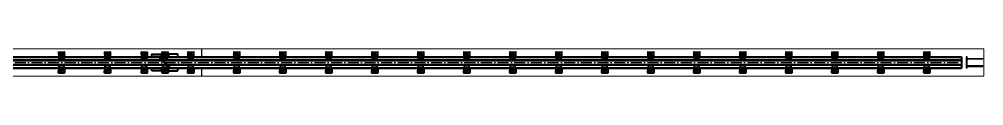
# Model space of a CAD drawing. Header units: centimetres. Extents: x 470464 to 524273, y 49611 to 59074.
# Drawn here: x 492601 to 493650, y 54393 to 54423 of the extents above; entities that cross this region are included whole.
import ezdxf

# ---------------------------------------------------------------- set-up
doc = ezdxf.new("R2010")
doc.units = ezdxf.units.CM
doc.header["$MEASUREMENT"] = 0
for name, pattern in [('1244_Aselsan_MIUM_3000$0$ACAD_ISO10W100', [18, 12, -3, 0, -3]), ('ACAD_ISO08W100', [36, 24, -3, 6, -3]), ('CHAIN', [0.3543, 0.2362, -0.0295, 0.0591, -0.0295]), ('XKITLINE00', [0])]:
    doc.linetypes.add(name, pattern=pattern)
for name, color, linetype, lineweight in [('1', 7, 'Continuous', 25), ('AAA_EKSEN', 1, 'ACAD_ISO08W100', 9), ('S-COLS-CONC', 4, 'Continuous', 40)]:
    doc.layers.add(name, color=color, linetype=linetype, lineweight=lineweight)
doc.layers.add('vinç', color=7, linetype='Continuous')

# ---------------------------------------------------------------- blocks, each defined once
blk = doc.blocks.new('FSDGDFGFDSAGDSA')
at = {"color": 2, "linetype": 'XKITLINE00', "lineweight": 0}
for p, q in [((399394.4, 57737.1), (399403.2, 57737.1)), ((399394.4, 55937.1), (399394.4, 57737.1)), ((399415.7, 57737.1), (399424.4, 57737.1)), ((399424.4, 55937.1), (399424.4, 57737.1))]:
    blk.add_line(p, q, dxfattribs=at)
at = {"color": 2}
for p, q in [((399394.4, 55937.1), (399403.2, 55937.1)), ((399415.7, 55937.1), (399424.4, 55937.1))]:
    blk.add_line(p, q, dxfattribs=at)
blk = doc.blocks.new('OIHOIJOIŞOIJI')
at = {"color": 2, "linetype": 'XKITLINE00', "lineweight": 0}
for p, q in [((399172.4, 62187.1), (399202.4, 62187.1)), ((399172.4, 61337.1), (399172.4, 62187.1)), ((399202.4, 61337.1), (399202.4, 62187.1))]:
    blk.add_line(p, q, dxfattribs=at)
at = {"color": 2}
for p, q in [((399172.4, 61337.1), (399181.2, 61337.1)), ((399193.7, 61337.1), (399202.4, 61337.1))]:
    blk.add_line(p, q, dxfattribs=at)
blk = doc.blocks.new('3RFRS334')
at = {"ltscale": 0.4}
h = blk.add_hatch(color=0, dxfattribs=at)
h.dxf.hatch_style = 1
h.paths.add_polyline_path([(303509, 45820), (303515, 45814), (303515, 45820)])
h = blk.add_hatch(color=0, dxfattribs=at)
h.dxf.hatch_style = 1
h.paths.add_polyline_path([(303525, 45814), (303525, 45820), (303531, 45820)])
h = blk.add_hatch(color=0, dxfattribs=at)
h.dxf.hatch_style = 1
h.paths.add_polyline_path([(303589, 45820), (303595, 45814), (303595, 45820)])
h = blk.add_hatch(color=0, dxfattribs=at)
h.dxf.hatch_style = 1
h.paths.add_polyline_path([(303605, 45814), (303605, 45820), (303611, 45820)])
at = {"color": 0, "ltscale": 0.4}
for points in [[(303620, 45830), (303620, 45820), (303500, 45820), (303500, 45830)], [(303525, 45650), (303525, 45820), (303515, 45820), (303515, 45650)], [(303595, 45650), (303595, 45820), (303605, 45820), (303605, 45650)]]:
    blk.add_lwpolyline(points, close=True, dxfattribs=at)
at = {"color": 0, "ltscale": 0.4, "elevation": 0}
for points in [[(303509, 45820), (303515, 45814), (303515, 45820), (303509, 45820)], [(303531, 45820), (303525, 45814), (303525, 45820), (303531, 45820)], [(303589, 45820), (303595, 45814), (303595, 45820), (303589, 45820)], [(303611, 45820), (303605, 45814), (303605, 45820), (303611, 45820)]]:
    blk.add_lwpolyline(points, dxfattribs=at)
blk = doc.blocks.new('sfsdsggssg')
at = {"layer": '1', "color": 2, "linetype": 'Continuous'}
for p, q in [((1141.1, -34640), (1141.1, -34640.1)), ((1141.1, -34640), (1141.1, -34645.1)), ((1141.1, -34640.1), (1141.3, -34640.1)), ((1141.1, -34640.1), (1141.1, -34645.1)), ((1141.3, -34645.1), (1141.3, -34640.1)), ((1143.2, -34639.6), (1141.4, -34639.8)), ((1141.4, -34639.7), (1143.2, -34639.6)), ((1141.4, -34639.8), (1141.4, -34639.7)), ((1141.4, -34640), (1143.2, -34639.8)), ((1141.4, -34639.8), (1141.4, -34640)), ((1143.2, -34639.6), (1143.2, -34639.8)), ((1143.2, -34639.6), (1143.2, -34639.8)), ((1143.6, -34639.6), (1143.5, -34639.8)), ((1143.5, -34639.8), (1143.6, -34639.8)), ((1143.6, -34639.6), (1143.6, -34639.6)), ((1143.7, -34639.6), (1143.6, -34639.8)), ((1143.6, -34639.6), (1144.1, -34639.6)), ((1143.7, -34639.6), (1143.6, -34639.6)), ((1143.6, -34639.8), (1143.8, -34639.9)), ((1144.1, -34639.6), (1144.1, -34639.6)), ((1144.5, -34639.6), (1147.4, -34639.6)), ((1144.5, -34639.6), (1144.5, -34639.6)), ((1144.6, -34642.7), (1144.5, -34642.8)), ((1144.6, -34642.9), (1144.5, -34642.8)), ((1147.4, -34639.6), (1144.6, -34639.6)), ((1144.6, -34639.6), (1144.6, -34639.8)), ((1144.6, -34639.8), (1147.4, -34639.8)), ((1145.5, -34641.1), (1145.5, -34641.1)), ((1145.5, -34641.1), (1145.5, -34641.1)), ((1145.8, -34639.6), (1146, -34639.3)), ((1146, -34639.4), (1145.9, -34639.6)), ((1146, -34639.3), (1146, -34639.4)), ((1146.1, -34639.6), (1146.2, -34639.5)), ((1146.3, -34639.2), (1146.2, -34639.2)), ((1148.5, -34639.2), (1146.2, -34639.2)), ((1148.4, -34639.2), (1146.3, -34639.2)), ((1146.3, -34639.4), (1148.4, -34639.4)), ((1146.4, -34644), (1146.5, -34644)), ((1146.5, -34644), (1146.5, -34643.9)), ((1147.4, -34639.6), (1147.4, -34639.6)), ((1147.4, -34639.6), (1147.4, -34639.8)), ((1147.4, -34639.8), (1147.6, -34639.7)), ((1147.4, -34639.8), (1148.2, -34640.6)), ((1148.2, -34644.5), (1147.4, -34645.3)), ((1147.6, -34639.7), (1148.4, -34640.5)), ((1147.6, -34639.7), (1147.6, -34639.7)), ((1148.4, -34640.5), (1147.6, -34639.7)), ((1147.6, -34645.5), (1148.4, -34644.7)), ((1148.2, -34640.6), (1148.4, -34640.5)), ((1148.2, -34644.5), (1148.4, -34644.7)), ((1148.3, -34640.7), (1148.3, -34644.4)), ((1148.3, -34640.7), (1148.5, -34640.7)), ((1148.3, -34644.4), (1148.5, -34644.4)), ((1148.5, -34639.2), (1148.4, -34639.2)), ((1148.4, -34640.5), (1148.4, -34640.5)), ((1148.4, -34644.7), (1148.4, -34644.7)), ((1148.5, -34639.5), (1148.5, -34642.7)), ((1148.5, -34644.4), (1148.5, -34640.7)), ((1148.5, -34640.7), (1148.5, -34640.7)), ((1148.5, -34640.7), (1148.5, -34644.5)), ((1148.5, -34644.5), (1148.5, -34644.4)), ((1148.5, -34644.5), (1148.5, -34645.9)), ((1148.7, -34642.9), (1148.7, -34639.5)), ((1148.7, -34639.5), (1148.8, -34639.5)), ((1148.7, -34643.1), (1148.7, -34642.9)), ((1148.7, -34645.9), (1148.7, -34643.1)), ((1148.8, -34639.5), (1148.8, -34646)), ((1141.1, -34645.1), (1141.3, -34645.1)), ((1141.1, -34645.1), (1141.1, -34645.1)), ((1141.4, -34645.4), (1141.4, -34645.2)), ((1143.2, -34645.4), (1141.4, -34645.2)), ((1141.4, -34645.4), (1141.4, -34645.4)), ((1141.4, -34645.4), (1143.2, -34645.6)), ((1143.2, -34645.6), (1141.4, -34645.4)), ((1143.2, -34645.6), (1143.2, -34645.4)), ((1143.2, -34645.4), (1143.2, -34645.6)), ((1143.6, -34645.3), (1143.5, -34645.3)), ((1143.5, -34645.3), (1143.6, -34645.5)), ((1143.6, -34645.3), (1143.7, -34645.5)), ((1143.8, -34645.3), (1143.6, -34645.3)), ((1143.6, -34645.5), (1143.6, -34645.6)), ((1143.6, -34645.5), (1143.7, -34645.5)), ((1144.1, -34645.6), (1143.6, -34645.6)), ((1144.1, -34645.5), (1144.1, -34645.6)), ((1144.3, -34645.6), (1144.3, -34645.9)), ((1144.3, -34645.6), (1144.3, -34646)), ((1144.3, -34645.9), (1144.3, -34646)), ((1147.4, -34645.6), (1144.5, -34645.6)), ((1144.5, -34645.6), (1144.5, -34645.6)), ((1144.5, -34645.9), (1144.5, -34645.6)), ((1144.6, -34645.4), (1144.6, -34645.6)), ((1147.4, -34645.4), (1144.6, -34645.4)), ((1144.6, -34645.6), (1147.4, -34645.6)), ((1146.5, -34646), (1144.6, -34646)), ((1144.6, -34646.3), (1144.6, -34646.2)), ((1144.6, -34646.2), (1146.7, -34646.2)), ((1144.6, -34646.3), (1148.5, -34646.3)), ((1146.7, -34645.6), (1146.5, -34645.8)), ((1146.7, -34646.2), (1146.8, -34646.2)), ((1146.8, -34646), (1146.8, -34646.2)), ((1148.4, -34646), (1146.8, -34646)), ((1146.8, -34646.2), (1148.4, -34646.2)), ((1147.4, -34645.3), (1147.6, -34645.5)), ((1147.4, -34645.4), (1147.4, -34645.6)), ((1147.4, -34645.6), (1147.4, -34645.6)), ((1148.4, -34644.7), (1147.6, -34645.5)), ((1147.6, -34645.5), (1147.6, -34645.5)), ((1148.4, -34646), (1148.4, -34646.2)), ((1148.4, -34646.2), (1148.5, -34646.3)), ((1148.8, -34646), (1148.7, -34645.9))]:
    blk.add_line(p, q, dxfattribs=at)
for radius in [1.5, 0.7]:
    blk.add_circle((1146, -34642.5), radius, dxfattribs=at)
at = {"layer": '1', "color": 2, "linetype": 'Continuous', "extrusion": (0, 0, -1)}
blk.add_circle((-1146, -34642.5), 0.8, dxfattribs=at)
for centre, start, end in [((-1145.5, -34643.4), 209.8539, 29.8539), ((-1146.5, -34641.7), 29.8539, 207.4717)]:
    blk.add_arc(centre, 1.14, start, end, dxfattribs=at)
at = {"layer": '1', "color": 2, "linetype": 'Continuous'}
for centre, radius, start, end in [((1145.5, -34643.4), 0.943, 155.4674, 321.1742), ((1145.5, -34643.4), 0.92, 156.9271, 319.7145), ((1146, -34642.5), 1.2, 166, 226), ((1146, -34642.5), 1.2, 106, 166), ((1146, -34642.5), 1.2, 226, 286), ((1146, -34642.5), 1.2, 46, 106), ((1146.5, -34641.7), 0.943, 345.8258, 138.463), ((1146.5, -34641.7), 0.92, 347.6089, 136.677), ((1146, -34642.5), 1.2, 286, 346), ((1146, -34642.5), 1.2, 346, 46)]:
    blk.add_arc(centre, radius, start, end, dxfattribs=at)
at = {"layer": '1', "color": 2, "linetype": 'Continuous', "extrusion": (0, 0, -1)}
for centre, major_axis, ratio, start_param, end_param in [((1141.4, -34640), (-0.222, 0.204), 0.995811, 5.544902, 7.021469), ((1141.4, -34640.1), (0.203, 0.221), 0.997694, 3.974105, 5.450673), ((1141.4, -34640.1), (0.0742, -0.068), 0.993033, 2.403309, 3.879876), ((1143.6, -34639.8), (0.001, 0.2), 0.752836, 0.132804, 1.847295), ((1152.5, -34642.6), (-8.4, 0), 0.918737, 5.915201, 6.65117), ((1144, -34639.8), (0.001, 0.2), 0.752479, 0.132721, 1.852962), ((1144.3, -34639.8), (-0.014, 0.199), 0.74106, 0.130215, 1.915333), ((1144.5, -34639.8), (-0.008, 0.2), 0.422896, 0.096328, 1.761115), ((1146.3, -34639.5), (0.271, 0.128), 0.997202, 4.110755, 5.150568), ((1146.2, -34639.5), (-0.173, 0.101), 0.027764, 4.691233, 6.195885), ((1146.3, -34639.5), (-0.0748, 0.0667), 0.997721, 6.084759, 7.124571), ((1146.3, -34639.4), (0, 0.2), 0.004243, 0.087267, 1.605444), ((1147.4, -34639.9), (-0.277, 0.115), 0.998522, 1.179673, 1.96192), ((1147.4, -34639.9), (0.115, 0.278), 0.997326, 5.892062, 6.674309), ((1147.4, -34639.9), (0.0384, 0.0928), 0.995546, 5.892062, 6.674309), ((1148.2, -34640.7), (-0.0928, -0.0384), 0.995546, 2.750469, 3.532716), ((1148.2, -34644.4), (0.0928, -0.0384), 0.995546, 5.892062, 6.674309), ((1148.4, -34639.4), (0, 0.2), 0.004243, 0.087267, 1.605444), ((1148.4, -34639.5), (-0.243, 0.175), 0.996422, 0.949848, 2.513048), ((1148.4, -34639.5), (0.0889, 0.0469), 0.994028, 5.200197, 6.763397), ((1148.2, -34640.7), (-0.115, 0.277), 0.998522, 1.179673, 1.96192), ((1148.2, -34640.7), (0.278, 0.115), 0.997326, 5.892062, 6.674309), ((1148.2, -34644.4), (0.115, 0.277), 0.998522, 1.179673, 1.96192), ((1148.2, -34644.5), (-0.278, 0.115), 0.997326, 2.750469, 3.532716), ((1148.5, -34639.5), (0.2, 0.001), 0.034652, 0.087319, 1.566648), ((1148.5, -34642.7), (0.008, 0.2), 0.005639, 3.866293, 4.746837), ((1148.5, -34643.2), (0.056, 0.516), 0.770786, 6.203754, 6.230389), ((1148.5, -34642.9), (-0.188, 0.076), 0.878606, 1.230281, 2.70961), ((1148.5, -34642.9), (-0.201, 0.003), 0.124494, 1.540952, 3.020281), ((1148.5, -34643.1), (0.199, -0.02), 0.74823, 4.69971, 6.151435), ((1148.5, -34643.1), (-0.2, -0.001), 0.034899, 3.228912, 4.651252), ((1141.4, -34645.1), (0.222, 0.204), 0.995811, 2.403309, 3.879876), ((1141.4, -34645.1), (-0.203, 0.221), 0.997694, 3.974105, 5.450673), ((1141.4, -34645.1), (0.0742, 0.068), 0.993033, 2.403309, 3.879876), ((1143.6, -34645.3), (-0.001, 0.2), 0.752836, 1.294298, 3.008789), ((1144, -34645.3), (-0.001, 0.2), 0.752479, 1.288631, 3.008872), ((1144.3, -34645.3), (0.014, 0.199), 0.74106, 1.22626, 3.011378), ((1144.5, -34645.9), (-0.2, 0.001), 0.034627, 4.708031, 6.195866), ((1144.6, -34645.9), (-0.138, 0.267), 0.998031, 3.623062, 5.186262), ((1144.6, -34646), (0.214, 0.214), 0.992433, 2.359993, 3.923193), ((1144.5, -34645.4), (0.008, 0.2), 0.422896, 1.380478, 3.045264), ((1144.6, -34645.9), (0.0592, 0.0819), 0.989251, 2.52068, 4.08388), ((1144.6, -34646), (0, -0.2), 0.004269, 4.747034, 6.195918), ((1146.5, -34645.8), (-0.174, 0.099), 0.027964, 1.549906, 2.758993), ((1146.9, -34646), (0.426, 0.115), 0.905428, 3.310168, 3.875491), ((1146.7, -34646), (-0.256, 0.042), 0.76271, 4.58737, 6.036255), ((1146.5, -34646.1), (-0.199, -0.016), 0.034866, 1.569261, 2.70958), ((1146.8, -34646), (-0.038, 0.196), 0.907507, 3.350606, 5.211047), ((1146.7, -34646), (-0.012, 0.201), 0.369521, 3.302192, 4.751077), ((1146.9, -34646), (0.253, 0.061), 0.768803, 3.289543, 3.701099), ((1176.9, -34592.8), (85, 148.5), 0.001169, 1.933599, 1.936064), ((1146.8, -34646), (-0.174, 0.099), 0.030283, 4.695034, 5.900559), ((1146.8, -34646), (-0.187, 0.071), 0.032625, 4.699988, 5.905162), ((1176.9, -34592.8), (85, 148.5), 0.002337, 1.9329, 1.936067), ((1147.4, -34645.3), (0.0384, -0.0928), 0.995546, 5.892062, 6.674309), ((1147.4, -34645.3), (0.277, 0.115), 0.998522, 1.179673, 1.96192), ((1147.4, -34645.3), (-0.115, 0.278), 0.997326, 2.750469, 3.532716), ((1148.4, -34645.9), (0.139, 0.266), 0.998207, 1.09196, 2.65516), ((1148.4, -34645.9), (-0.0609, 0.0807), 0.988978, 2.219923, 3.783123), ((1148.5, -34645.9), (-0.2, -0.001), 0.034899, 3.228912, 4.712496)]:
    blk.add_ellipse(centre, major_axis=major_axis, ratio=ratio, start_param=start_param, end_param=end_param, dxfattribs=at)
at = {"layer": '1', "color": 2, "linetype": 'Continuous'}
for centre, major_axis, ratio, start_param, end_param in [((1152.2, -34642.6), (-9.07, 0), 0.918737, 5.945855, 6.620515), ((1146.2, -34639.5), (-0.15, 0.261), 0.994945, 5.763279, 6.803091), ((1148.5, -34639.5), (0.214, 0.214), 0.992433, 5.501585, 7.064785), ((1148.5, -34646), (-0.214, 0.214), 0.992433, 2.359993, 3.923193)]:
    blk.add_ellipse(centre, major_axis=major_axis, ratio=ratio, start_param=start_param, end_param=end_param, dxfattribs=at)
for points, weights in [([(1141.1, -34640), (1141.1, -34640), (1141.1, -34640)], [0.500000154953, 0.499999845047, 0.500000154953]), ([(1141.4, -34639.7), (1141.4, -34639.7), (1141.4, -34639.7)], [0.500000154951, 0.499999845049, 0.500000154951]), ([(1147.4, -34639.6), (1147.4, -34639.6), (1147.4, -34639.6)], [0.500000031564, 0.499999968436, 0.500000031564]), ([(1147.6, -34639.7), (1147.6, -34639.7), (1147.6, -34639.7)], [0.500000032286, 0.499999967714, 0.500000032286]), ([(1148.4, -34640.5), (1148.4, -34640.5), (1148.4, -34640.5)], [0.500000032004, 0.499999967996, 0.500000032004]), ([(1148.5, -34640.7), (1148.5, -34640.7), (1148.5, -34640.7)], [0.500000031722, 0.499999968278, 0.500000031722]), ([(1148.5, -34644.5), (1148.5, -34644.5), (1148.5, -34644.5)], [0.500000031229, 0.499999968771, 0.500000031229]), ([(1141.1, -34645.1), (1141.1, -34645.1), (1141.1, -34645.1)], [0.500000154938, 0.499999845062, 0.500000154938]), ([(1141.4, -34645.4), (1141.4, -34645.4), (1141.4, -34645.4)], [0.500000154962, 0.499999845038, 0.500000154962]), ([(1147.4, -34645.6), (1147.4, -34645.6), (1147.4, -34645.6)], [0.500000031519, 0.499999968481, 0.500000031519]), ([(1147.6, -34645.5), (1147.6, -34645.5), (1147.6, -34645.5)], [0.500000031966, 0.499999968034, 0.500000031966]), ([(1148.4, -34644.7), (1148.4, -34644.7), (1148.4, -34644.7)], [0.500000031836, 0.499999968164, 0.500000031836])]:
    blk.add_rational_spline(points, weights, degree=2, dxfattribs=at)
for points, knots in [([(1143.2, -34639.6), (1143.2, -34639.6), (1143.3, -34639.6), (1143.4, -34639.6), (1143.5, -34639.6), (1143.5, -34639.6), (1143.6, -34639.6)], [0, 0, 0, 0, 0.225713, 0.483808, 0.741904, 1, 1, 1, 1]), ([(1143.2, -34639.6), (1143.2, -34639.6), (1143.2, -34639.6), (1143.2, -34639.6), (1143.2, -34639.6), (1143.2, -34639.6)], [0, 0, 0, 0, 0.876308, 0.876308, 1, 1, 1, 1]), ([(1143.6, -34639.6), (1143.6, -34639.6), (1143.6, -34639.6), (1143.5, -34639.6), (1143.5, -34639.6), (1143.4, -34639.6), (1143.3, -34639.6), (1143.3, -34639.6), (1143.2, -34639.6), (1143.2, -34639.6)], [0, 0, 0, 0, 0.000017, 0.000017, 0.401467, 0.401467, 0.701656, 0.701656, 1, 1, 1, 1]), ([(1143.2, -34639.8), (1143.2, -34639.8), (1143.3, -34639.8), (1143.3, -34639.8), (1143.4, -34639.8), (1143.5, -34639.8), (1143.5, -34639.8), (1143.5, -34639.8)], [0, 0, 0, 0, 0.304321, 0.304321, 0.608496, 0.608496, 1, 1, 1, 1]), ([(1143.8, -34645.3), (1143.6, -34644.9), (1143.5, -34644.4), (1143.3, -34643.5), (1143.3, -34643), (1143.3, -34641.7), (1143.5, -34640.7), (1143.8, -34639.9)], [0, 0, 0, 0, 0.25, 0.25, 0.5, 0.5, 1, 1, 1, 1]), ([(1143.8, -34639.9), (1143.9, -34639.9), (1144, -34639.9), (1144.1, -34639.9), (1144.1, -34639.9), (1144.2, -34639.9)], [0, 0, 0, 0, 0.657537, 0.657537, 1, 1, 1, 1]), ([(1144.5, -34639.9), (1144.3, -34640.3), (1144.2, -34640.8), (1144, -34641.7), (1143.9, -34642.1), (1143.9, -34643.5), (1144.1, -34644.4), (1144.5, -34645.3)], [0, 0, 0, 0, 0.25, 0.25, 0.5, 0.5, 1, 1, 1, 1]), ([(1144.3, -34639.6), (1144.3, -34639.6), (1144.3, -34639.6), (1144.2, -34639.6), (1144.2, -34639.6), (1144.1, -34639.6), (1144.1, -34639.6), (1144.1, -34639.6), (1144.1, -34639.6), (1144.1, -34639.6)], [0, 0, 0, 0, 0.155547, 0.155547, 0.580528, 0.580528, 0.999985, 0.999985, 1, 1, 1, 1]), ([(1144.1, -34639.6), (1144.1, -34639.6), (1144.1, -34639.6), (1144.2, -34639.6), (1144.3, -34639.6), (1144.4, -34639.6), (1144.5, -34639.6)], [0, 0, 0, 0, 0.25, 0.5, 0.749999, 1, 1, 1, 1]), ([(1144.2, -34639.9), (1144.2, -34639.9), (1144.3, -34639.9), (1144.3, -34639.9), (1144.4, -34639.9), (1144.4, -34639.9), (1144.4, -34639.9), (1144.5, -34639.9)], [0, 0, 0, 0, 0.423047, 0.423047, 0.845832, 0.845832, 1, 1, 1, 1]), ([(1144.5, -34639.6), (1144.5, -34639.6), (1144.5, -34639.6), (1144.4, -34639.6), (1144.4, -34639.6), (1144.3, -34639.6), (1144.3, -34639.6), (1144.3, -34639.6)], [0, 0, 0, 0, 0.000035, 0.000035, 0.836112, 0.836112, 1, 1, 1, 1]), ([(1144.6, -34639.6), (1144.6, -34639.6), (1144.6, -34639.6), (1144.6, -34639.6), (1144.5, -34639.6), (1144.5, -34639.6), (1144.5, -34639.6)], [0, 0, 0, 0, 0.267342, 0.267342, 0.267342, 1, 1, 1, 1]), ([(1144.5, -34639.9), (1144.5, -34639.9), (1144.5, -34639.9), (1144.5, -34639.8), (1144.5, -34639.8), (1144.5, -34639.8)], [0, 0, 0, 0, 0.864692, 0.864692, 1, 1, 1, 1]), ([(1144.5, -34639.8), (1144.6, -34639.8), (1144.6, -34639.8), (1144.6, -34639.8), (1144.6, -34639.8), (1144.6, -34639.8), (1144.6, -34639.8), (1144.6, -34639.8)], [0, 0, 0, 0, 0.704482, 0.704482, 0.731136, 0.731136, 1, 1, 1, 1]), ([(1144.7, -34642.9), (1144.7, -34642.8), (1144.8, -34642.7), (1144.8, -34642.5), (1144.9, -34642.3), (1144.9, -34642.2)], [0, 0, 0, 0, 0.5, 0.5, 1, 1, 1, 1]), ([(1145.1, -34641.6), (1145.2, -34641.5), (1145.3, -34641.5), (1145.5, -34641.4), (1145.6, -34641.4), (1145.7, -34641.4)], [0, 0, 0, 0, 0.5, 0.5, 1, 1, 1, 1]), ([(1145.7, -34643.9), (1145.6, -34643.8), (1145.6, -34643.7), (1145.4, -34643.5), (1145.3, -34643.5), (1145.2, -34643.4)], [0, 0, 0, 0, 0.5, 0.5, 1, 1, 1, 1]), ([(1146.4, -34641.2), (1146.5, -34641.2), (1146.5, -34641.3), (1146.7, -34641.5), (1146.8, -34641.6), (1146.9, -34641.7)], [0, 0, 0, 0, 0.5, 0.5, 1, 1, 1, 1]), ([(1147, -34643.5), (1146.9, -34643.5), (1146.8, -34643.5), (1146.6, -34643.6), (1146.5, -34643.6), (1146.4, -34643.7)], [0, 0, 0, 0, 0.5, 0.5, 1, 1, 1, 1]), ([(1147.4, -34642.1), (1147.4, -34642.2), (1147.3, -34642.3), (1147.3, -34642.6), (1147.2, -34642.7), (1147.2, -34642.8)], [0, 0, 0, 0, 0.5, 0.5, 1, 1, 1, 1]), ([(1143.5, -34645.3), (1143.5, -34645.4), (1143.5, -34645.4), (1143.4, -34645.4), (1143.3, -34645.4), (1143.3, -34645.4), (1143.2, -34645.4), (1143.2, -34645.4)], [0, 0, 0, 0, 0.37098, 0.37098, 0.685408, 0.685408, 1, 1, 1, 1]), ([(1143.2, -34645.6), (1143.2, -34645.6), (1143.3, -34645.6), (1143.4, -34645.6), (1143.4, -34645.6), (1143.5, -34645.6), (1143.5, -34645.6), (1143.6, -34645.5)], [0, 0, 0, 0, 0.308433, 0.308433, 0.618953, 0.618953, 1, 1, 1, 1]), ([(1143.6, -34645.6), (1143.5, -34645.6), (1143.5, -34645.6), (1143.4, -34645.6), (1143.3, -34645.6), (1143.2, -34645.6), (1143.2, -34645.6)], [0, 0, 0, 0, 0.258096, 0.516192, 0.774287, 1, 1, 1, 1]), ([(1144.2, -34645.3), (1144.1, -34645.3), (1144, -34645.3), (1143.9, -34645.3), (1143.8, -34645.3), (1143.8, -34645.3)], [0, 0, 0, 0, 0.657537, 0.657537, 1, 1, 1, 1]), ([(1144.1, -34645.5), (1144.1, -34645.5), (1144.1, -34645.5), (1144.1, -34645.5), (1144.1, -34645.5), (1144.2, -34645.5), (1144.3, -34645.5), (1144.3, -34645.5)], [0, 0, 0, 0, 0.000015, 0.000015, 0.496417, 0.496417, 1, 1, 1, 1]), ([(1144.5, -34645.6), (1144.4, -34645.6), (1144.3, -34645.6), (1144.2, -34645.6), (1144.1, -34645.6), (1144.1, -34645.6), (1144.1, -34645.6)], [0, 0, 0, 0, 0.250001, 0.5, 0.75, 1, 1, 1, 1]), ([(1144.5, -34645.3), (1144.4, -34645.3), (1144.4, -34645.3), (1144.3, -34645.3), (1144.2, -34645.3), (1144.2, -34645.3)], [0, 0, 0, 0, 0.500153, 0.500153, 1, 1, 1, 1]), ([(1144.3, -34645.5), (1144.3, -34645.5), (1144.4, -34645.6), (1144.4, -34645.6), (1144.4, -34645.6), (1144.5, -34645.6), (1144.5, -34645.6), (1144.5, -34645.6)], [0, 0, 0, 0, 0.836069, 0.836069, 0.999965, 0.999965, 1, 1, 1, 1]), ([(1144.6, -34645.4), (1144.6, -34645.3), (1144.6, -34645.3), (1144.5, -34645.3), (1144.5, -34645.3), (1144.5, -34645.3)], [0, 0, 0, 0, 0.858601, 0.858601, 1, 1, 1, 1]), ([(1144.5, -34645.3), (1144.5, -34645.3), (1144.5, -34645.3), (1144.5, -34645.3), (1144.5, -34645.3), (1144.5, -34645.3)], [0, 0, 0, 0, 0.863107, 0.863107, 1, 1, 1, 1])]:
    blk.add_open_spline(points, degree=3, knots=knots, dxfattribs=at)
for points in [[(1143.2, -34639.6), (1143.2, -34639.6), (1143.2, -34639.6), (1143.2, -34639.6)], [(1143.2, -34639.6), (1143.2, -34639.6), (1143.2, -34639.6), (1143.2, -34639.6)], [(1143.2, -34639.6), (1143.2, -34639.6), (1143.2, -34639.6), (1143.2, -34639.6)], [(1143.2, -34639.6), (1143.2, -34639.6), (1143.2, -34639.6), (1143.2, -34639.6)], [(1143.2, -34639.6), (1143.2, -34639.6), (1143.2, -34639.6), (1143.2, -34639.6)], [(1143.2, -34639.8), (1143.2, -34639.8), (1143.2, -34639.8), (1143.2, -34639.8)], [(1144.1, -34639.6), (1143.9, -34639.6), (1143.8, -34639.6), (1143.7, -34639.6)], [(1145.2, -34643.4), (1145, -34643.2), (1144.9, -34643), (1144.7, -34642.9)], [(1144.9, -34642.2), (1144.9, -34642), (1145, -34641.8), (1145.1, -34641.6)], [(1145.7, -34641.4), (1146, -34641.3), (1146.2, -34641.2), (1146.4, -34641.2)], [(1146.4, -34643.7), (1146.1, -34643.7), (1145.9, -34643.8), (1145.7, -34643.9)], [(1146.9, -34641.7), (1147.1, -34641.8), (1147.2, -34642), (1147.4, -34642.1)], [(1147.2, -34642.8), (1147.2, -34643), (1147.1, -34643.3), (1147, -34643.5)], [(1143.2, -34645.4), (1143.2, -34645.4), (1143.2, -34645.4), (1143.2, -34645.4)], [(1143.2, -34645.6), (1143.2, -34645.6), (1143.2, -34645.6), (1143.2, -34645.6)], [(1143.2, -34645.6), (1143.2, -34645.6), (1143.2, -34645.6), (1143.2, -34645.6)], [(1143.2, -34645.6), (1143.2, -34645.6), (1143.2, -34645.6), (1143.2, -34645.6)], [(1143.2, -34645.6), (1143.2, -34645.6), (1143.2, -34645.6), (1143.2, -34645.6)], [(1143.2, -34645.6), (1143.2, -34645.6), (1143.2, -34645.6), (1143.2, -34645.6)], [(1143.2, -34645.6), (1143.2, -34645.6), (1143.2, -34645.6), (1143.2, -34645.6)], [(1143.7, -34645.5), (1143.8, -34645.5), (1143.9, -34645.5), (1144.1, -34645.5)], [(1144.5, -34645.6), (1144.5, -34645.6), (1144.6, -34645.6), (1144.6, -34645.6)], [(1146.7, -34645.9), (1146.7, -34645.9), (1146.7, -34645.9), (1146.7, -34646)], [(1146.8, -34646), (1146.8, -34646), (1146.8, -34646), (1146.8, -34646)]]:
    blk.add_open_spline(points, degree=3, dxfattribs=at)
at = {"layer": 'AAA_EKSEN', "color": 2, "linetype": 'CHAIN', "ltscale": 20}
for p, q in [((1147, -34642.5), (1145, -34642.5)), ((1146, -34641.5), (1146, -34643.5))]:
    blk.add_line(p, q, dxfattribs=at)
blk = doc.blocks.new('tyntrnymuymtnbr')
at = {"layer": 'S-COLS-CONC', "color": 2}
for p, q in [((72219.1, 26325.4), (72219.1, 26312.9)), ((73091.1, 26325.4), (72219.1, 26325.4)), ((73090.7, 26325.1), (72219.1, 26325.1)), ((73087.5, 26321.9), (72219.1, 26321.9)), ((73091.1, 26325.4), (73078.6, 26312.9)), ((73087.1, 26321.4), (72219.1, 26321.4)), ((73082.6, 26316.9), (72219.1, 26316.9)), ((73082.1, 26316.5), (72219.1, 26316.5)), ((73079, 26313.3), (72219.1, 26313.3)), ((73078.6, 26312.9), (72219.1, 26312.9))]:
    blk.add_line(p, q, dxfattribs=at)
blk = doc.blocks.new('dfghdsfdhfd')
at = {"layer": 'S-COLS-CONC', "color": 2}
for p, q in [((1058.5, -34669.1), (1046, -34681.6)), ((1054.5, -34673.1), (1054.5, -35860.6)), ((1054.9, -34672.6), (1054.9, -35860.1)), ((1058.1, -34669.5), (1058.1, -35857)), ((1058.5, -34669.1), (1058.5, -35856.6)), ((1046, -34681.6), (1046, -35869.1)), ((1046.3, -34681.2), (1046.3, -35868.7)), ((1049.5, -34678), (1049.5, -35865.5)), ((1050, -34677.6), (1050, -35865.1)), ((1058.5, -35856.6), (1046, -35869.1))]:
    blk.add_line(p, q, dxfattribs=at)
blk = doc.blocks.new('K')
at = {"color": 2, "linetype": '1244_Aselsan_MIUM_3000$0$ACAD_ISO10W100'}
blk.add_line((490171.1, 45907.6), (493625.7, 45907.6), dxfattribs=at)
at = {"layer": 'S-COLS-CONC', "color": 2}
for points in [[(492745.7, 45913.8), (492745.7, 45916.8), (492755.7, 45916.8), (492755.7, 45913.8)], [(492773.7, 45913.8), (492773.7, 45916.8), (492763.7, 45916.8), (492763.7, 45913.8)], [(492745.7, 45898.3), (492745.7, 45901.3), (492755.7, 45901.3), (492755.7, 45898.3)], [(492773.7, 45898.3), (492773.7, 45901.3), (492763.7, 45901.3), (492763.7, 45898.3)]]:
    blk.add_lwpolyline(points, close=True, dxfattribs=at)
at = {"color": 2, "xscale": -0.1, "yscale": 0.1, "zscale": 0.1, "rotation": 90.00000000000006}
blk.add_blockref('3RFRS334', (498213.8, 76263.6), dxfattribs=at)
at = {"layer": 'S-COLS-CONC', "color": 2, "rotation": 89.99999999999997}
for name, p in [('dfghdsfdhfd', (456896.2, 44855.4)), ('sfsdsggssg', (458004.7, 44770.3)), ('sfsdsggssg', (458054.7, 44770.3)), ('sfsdsggssg', (458094.7, 44770.3)), ('sfsdsggssg', (458117.2, 44770.3)), ('sfsdsggssg', (458145.2, 44770.3)), ('sfsdsggssg', (458195.2, 44770.3)), ('sfsdsggssg', (458245.2, 44770.3)), ('sfsdsggssg', (458295.2, 44770.3)), ('sfsdsggssg', (458345.2, 44770.3)), ('sfsdsggssg', (458395.2, 44770.3)), ('sfsdsggssg', (458445.2, 44770.3)), ('sfsdsggssg', (458495.2, 44770.3)), ('sfsdsggssg', (458545.2, 44770.3)), ('sfsdsggssg', (458595.2, 44770.3)), ('sfsdsggssg', (458645.2, 44770.3)), ('sfsdsggssg', (458695.2, 44770.3)), ('sfsdsggssg', (458745.2, 44770.3)), ('sfsdsggssg', (458795.2, 44770.3)), ('sfsdsggssg', (458845.2, 44770.3)), ('sfsdsggssg', (458895.2, 44770.3)), ('sfsdsggssg', (458945.2, 44770.3))]:
    blk.add_blockref(name, p, dxfattribs=at)
at = {"layer": 'S-COLS-CONC', "color": 2, "xscale": -1}
blk.add_blockref('tyntrnymuymtnbr', (565844.8, 19588.4), dxfattribs=at)
at = {"layer": 'S-COLS-CONC', "color": 2, "xscale": -1, "rotation": 89.99999999999997}
for p in [(458004.7, 47044.9), (458054.7, 47044.9), (458094.7, 47044.9), (458117.2, 47044.9), (458145.2, 47044.9), (458195.2, 47044.9), (458245.2, 47044.9), (458295.2, 47044.9), (458345.2, 47044.9), (458395.2, 47044.9), (458445.2, 47044.9), (458495.2, 47044.9), (458545.2, 47044.9), (458595.2, 47044.9), (458645.2, 47044.9), (458695.2, 47044.9), (458745.2, 47044.9), (458795.2, 47044.9), (458845.2, 47044.9), (458895.2, 47044.9), (458945.2, 47044.9)]:
    blk.add_blockref('sfsdsggssg', p, dxfattribs=at)
at = {"layer": 'vinç', "color": 2, "rotation": 270}
for name, p in [('FSDGDFGFDSAGDSA', (435062.6, 445317)), ('OIHOIJOIŞOIJI', (431462.6, 445095))]:
    blk.add_blockref(name, p, dxfattribs=at)

msp = doc.modelspace()

# ---------------------------------------------------------------- block references
msp.add_blockref('K', (0, 8500))

doc.saveas('drawing.dxf')
